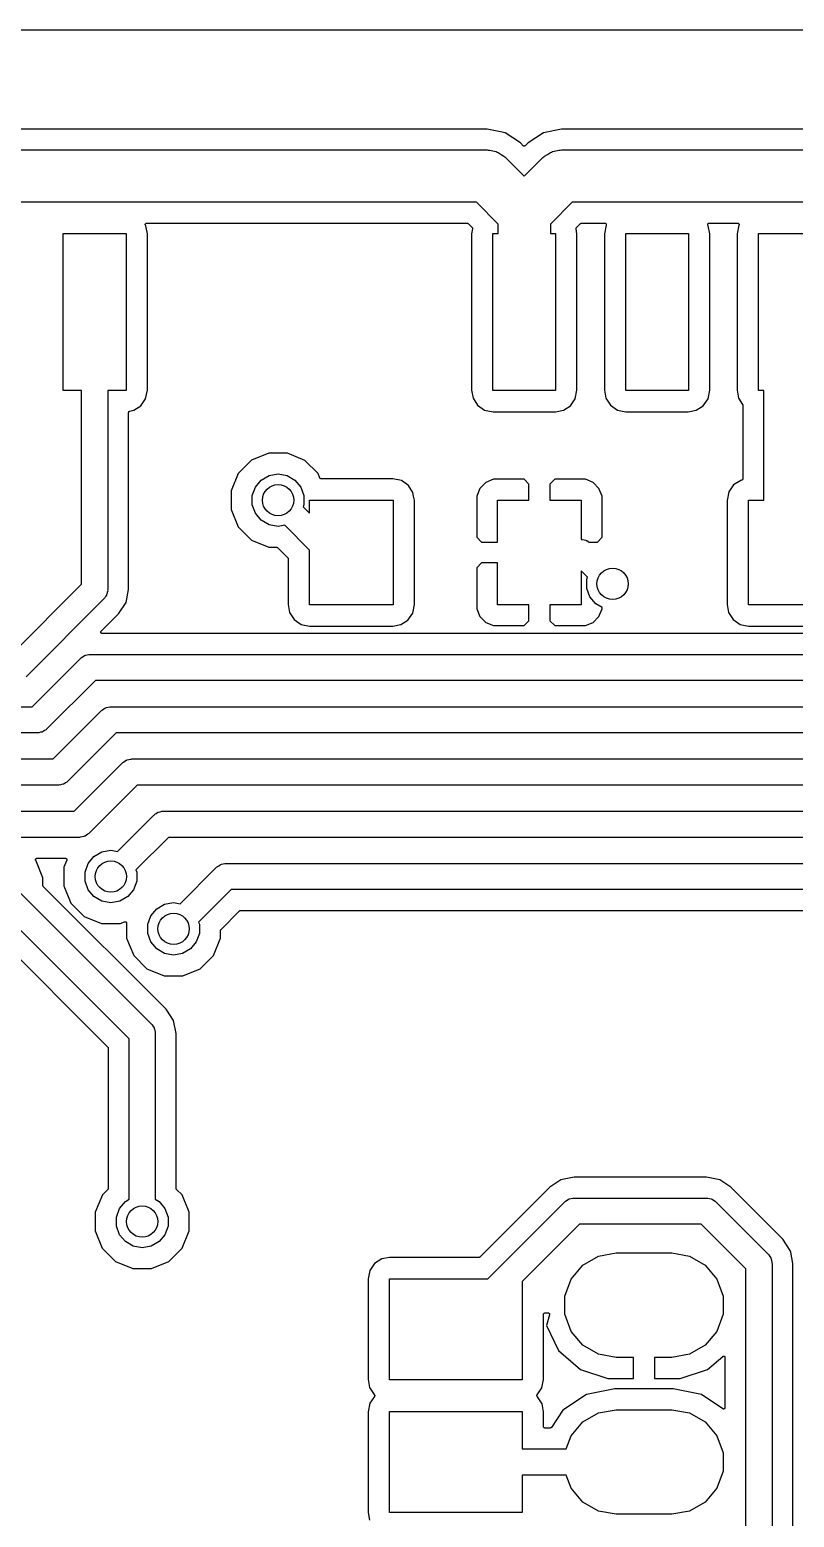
# Model space of a CAD drawing. Extents: x 0.3 to 75.7, y -92.7 to -2.
# Drawn here: x 28.32 to 35.64, y -68.23 to -54 of the extents above; entities that cross this region are included whole.
import ezdxf

# ---------------------------------------------------------------- set-up
doc = ezdxf.new("R2010")
doc.units = 0
doc.header["$MEASUREMENT"] = 0
doc.layers.add('BLACK', color=7, linetype='CONTINUOUS')

msp = doc.modelspace()

# ---------------------------------------------------------------- linework, layer by layer
at = {"layer": 'Black'}
for p, q in [((19.013, -54), (71.162, -54)), ((32.6987, -54.95), (26.8113, -54.95)), ((32.829, -54.9759), (32.6987, -54.95)), ((32.8721, -54.9845), (32.829, -54.9759)), ((33.0191, -55.0827), (32.8721, -54.9845)), ((33.2379, -54.9845), (33.0909, -55.0827)), ((33.4113, -54.95), (33.2379, -54.9845)), ((39.0987, -54.95), (33.4113, -54.95)), ((26.81, -55.15), (32.7, -55.15)), ((32.7, -55.15), (32.7108, -55.1519)), ((32.7108, -55.1519), (32.7218, -55.151)), ((32.7218, -55.151), (32.7533, -55.1594)), ((32.7533, -55.1594), (32.7855, -55.1651)), ((32.7855, -55.1651), (32.795, -55.1706)), ((32.795, -55.1706), (32.8057, -55.1734)), ((32.8057, -55.1734), (32.8324, -55.1922)), ((32.8324, -55.1922), (32.8607, -55.2085)), ((33.0458, -55.1094), (33.0191, -55.0827)), ((33.0467, -55.1101), (33.0458, -55.1094)), ((33.0475, -55.1109), (33.0467, -55.1101)), ((33.0486, -55.1113), (33.0475, -55.1109)), ((33.0495, -55.112), (33.0486, -55.1113)), ((33.0506, -55.1123), (33.0495, -55.112)), ((33.0516, -55.1128), (33.0506, -55.1123)), ((33.0528, -55.1129), (33.0516, -55.1128)), ((33.0539, -55.1132), (33.0528, -55.1129)), ((33.055, -55.1131), (33.0539, -55.1132)), ((33.0561, -55.1132), (33.055, -55.1131)), ((33.0572, -55.1129), (33.0561, -55.1132)), ((33.0584, -55.1128), (33.0572, -55.1129)), ((33.0594, -55.1123), (33.0584, -55.1128)), ((33.0605, -55.112), (33.0594, -55.1123)), ((33.0614, -55.1113), (33.0605, -55.112)), ((33.0625, -55.1109), (33.0614, -55.1113)), ((33.0633, -55.1101), (33.0625, -55.1109)), ((33.0642, -55.1094), (33.0633, -55.1101)), ((33.0909, -55.0827), (33.0642, -55.1094)), ((33.2493, -55.2085), (33.2776, -55.1922)), ((33.2776, -55.1922), (33.3043, -55.1734)), ((33.3043, -55.1734), (33.315, -55.1706)), ((33.315, -55.1706), (33.3245, -55.1651)), ((33.3245, -55.1651), (33.3567, -55.1594)), ((33.3567, -55.1594), (33.3882, -55.151)), ((33.3882, -55.151), (33.3992, -55.1519)), ((33.3992, -55.1519), (33.41, -55.15)), ((33.41, -55.15), (39.1, -55.15)), ((32.8607, -55.2085), (32.8678, -55.2169)), ((32.8678, -55.2169), (32.8768, -55.2232)), ((32.8768, -55.2232), (33.055, -55.4014)), ((33.055, -55.4014), (33.2332, -55.2232)), ((33.2332, -55.2232), (33.2422, -55.2169)), ((33.2422, -55.2169), (33.2493, -55.2085)), ((32.5964, -55.65), (26.9136, -55.65)), ((32.805, -55.8586), (32.5964, -55.65)), ((33.5136, -55.65), (33.305, -55.8586)), ((38.9964, -55.65), (33.5136, -55.65)), ((29.4292, -55.8614), (29.4293, -55.8611)), ((29.4293, -55.8633), (29.4292, -55.8614)), ((29.4293, -55.8607), (29.43, -55.8589)), ((29.4293, -55.8611), (29.4293, -55.8607)), ((29.4293, -55.8653), (29.4293, -55.8633)), ((29.4294, -55.8656), (29.4293, -55.8653)), ((29.4294, -55.8659), (29.4294, -55.8656)), ((29.4302, -55.8677), (29.4294, -55.8659)), ((29.43, -55.8589), (29.4306, -55.8571)), ((29.4309, -55.8695), (29.4302, -55.8677)), ((29.4306, -55.8571), (29.4308, -55.8568)), ((29.4308, -55.8568), (29.4309, -55.8565)), ((29.4309, -55.8565), (29.4321, -55.855)), ((29.4311, -55.8697), (29.4309, -55.8695)), ((29.4312, -55.87), (29.4311, -55.8697)), ((29.435, -55.876), (29.4312, -55.87)), ((29.4321, -55.855), (29.4333, -55.8535)), ((29.4333, -55.8535), (29.4336, -55.8533)), ((29.4336, -55.8533), (29.4338, -55.853)), ((29.4338, -55.853), (29.4355, -55.8521)), ((29.4492, -55.9512), (29.435, -55.876)), ((29.4355, -55.8521), (29.4371, -55.851)), ((29.4371, -55.851), (29.4374, -55.8509)), ((29.4374, -55.8509), (29.4377, -55.8508)), ((29.4377, -55.8508), (29.4396, -55.8504)), ((29.4396, -55.8504), (29.4415, -55.85)), ((29.4415, -55.85), (29.4418, -55.8501)), ((29.4418, -55.8501), (29.4421, -55.85)), ((29.4421, -55.85), (32.5082, -55.85)), ((32.5082, -55.85), (32.5088, -55.8501)), ((32.5088, -55.8501), (32.5094, -55.85)), ((32.5094, -55.85), (32.511, -55.8505)), ((32.511, -55.8505), (32.5127, -55.8508)), ((32.5127, -55.8508), (32.5132, -55.8511)), ((32.5132, -55.8511), (32.5137, -55.8512)), ((32.5137, -55.8512), (32.5151, -55.8522)), ((32.5151, -55.8522), (32.5166, -55.853)), ((32.5166, -55.853), (32.5169, -55.8535)), ((32.5169, -55.8535), (32.5174, -55.8538)), ((32.5174, -55.8538), (32.5567, -55.8931)), ((32.5602, -55.9049), (32.5508, -55.9513)), ((32.5567, -55.8931), (32.5578, -55.8946)), ((32.5578, -55.8946), (32.5589, -55.8961)), ((32.5589, -55.8961), (32.559, -55.8964)), ((32.559, -55.8964), (32.5593, -55.8968)), ((32.5593, -55.8968), (32.5598, -55.8986)), ((32.5598, -55.8986), (32.5603, -55.9003)), ((32.5603, -55.903), (32.5602, -55.9049)), ((32.5603, -55.9003), (32.5603, -55.9007)), ((32.5603, -55.9007), (32.5604, -55.9011)), ((32.5604, -55.9011), (32.5603, -55.903)), ((32.805, -55.95), (32.805, -55.8586)), ((33.305, -55.8586), (33.305, -55.95)), ((33.5501, -55.9006), (33.5503, -55.9001)), ((33.5503, -55.9023), (33.5501, -55.9006)), ((33.5503, -55.8996), (33.5508, -55.8979)), ((33.5503, -55.9001), (33.5503, -55.8996)), ((33.5503, -55.9041), (33.5503, -55.9023)), ((33.5592, -55.9512), (33.5503, -55.9041)), ((33.5508, -55.8979), (33.5513, -55.8962)), ((33.5513, -55.8962), (33.5516, -55.8958)), ((33.5516, -55.8958), (33.5518, -55.8953)), ((33.5518, -55.8953), (33.5529, -55.894)), ((33.5529, -55.894), (33.5539, -55.8925)), ((33.5539, -55.8925), (33.5926, -55.8538)), ((33.5926, -55.8538), (33.5931, -55.8535)), ((33.5931, -55.8535), (33.5934, -55.853)), ((33.5934, -55.853), (33.5949, -55.8522)), ((33.5949, -55.8522), (33.5963, -55.8512)), ((33.5963, -55.8512), (33.5968, -55.8511)), ((33.5968, -55.8511), (33.5973, -55.8508)), ((33.5973, -55.8508), (33.599, -55.8505)), ((33.599, -55.8505), (33.6006, -55.85)), ((33.6006, -55.85), (33.6012, -55.8501)), ((33.6012, -55.8501), (33.6018, -55.85)), ((33.6018, -55.85), (33.8267, -55.85)), ((33.8372, -55.8707), (33.8208, -55.9513)), ((33.8267, -55.85), (33.8271, -55.8501)), ((33.8271, -55.8501), (33.8276, -55.85)), ((33.8276, -55.85), (33.8294, -55.8505)), ((33.8294, -55.8505), (33.8311, -55.8508)), ((33.8311, -55.8508), (33.8315, -55.851)), ((33.8315, -55.851), (33.832, -55.8512)), ((33.832, -55.8512), (33.8335, -55.8522)), ((33.8335, -55.8522), (33.835, -55.853)), ((33.835, -55.853), (33.8353, -55.8534)), ((33.8353, -55.8534), (33.8357, -55.8537)), ((33.8357, -55.8537), (33.8368, -55.8551)), ((33.8368, -55.8551), (33.8379, -55.8565)), ((33.8374, -55.8703), (33.8372, -55.8707)), ((33.8376, -55.8699), (33.8374, -55.8703)), ((33.8379, -55.8695), (33.8376, -55.8699)), ((33.8379, -55.8565), (33.8381, -55.857)), ((33.8385, -55.8678), (33.8379, -55.8695)), ((33.8381, -55.857), (33.8384, -55.8574)), ((33.8384, -55.8574), (33.8388, -55.8591)), ((33.8392, -55.8662), (33.8385, -55.8678)), ((33.8388, -55.8591), (33.8395, -55.8607)), ((33.8393, -55.8657), (33.8392, -55.8662)), ((33.8395, -55.8653), (33.8393, -55.8657)), ((33.8395, -55.8607), (33.8395, -55.8612)), ((33.8395, -55.8612), (33.8396, -55.8617)), ((33.8396, -55.8617), (33.8395, -55.8635)), ((33.8395, -55.8635), (33.8395, -55.8653)), ((34.8092, -55.8614), (34.8093, -55.8611)), ((34.8093, -55.8633), (34.8092, -55.8614)), ((34.8093, -55.8607), (34.81, -55.8589)), ((34.8093, -55.8611), (34.8093, -55.8607)), ((34.8093, -55.8653), (34.8093, -55.8633)), ((34.8094, -55.8656), (34.8093, -55.8653)), ((34.8094, -55.8659), (34.8094, -55.8656)), ((34.8102, -55.8677), (34.8094, -55.8659)), ((34.81, -55.8589), (34.8106, -55.8571)), ((34.8109, -55.8695), (34.8102, -55.8677)), ((34.8106, -55.8571), (34.8108, -55.8568)), ((34.8108, -55.8568), (34.8109, -55.8565)), ((34.8109, -55.8565), (34.8121, -55.855)), ((34.8111, -55.8697), (34.8109, -55.8695)), ((34.8112, -55.87), (34.8111, -55.8697)), ((34.815, -55.876), (34.8112, -55.87)), ((34.8121, -55.855), (34.8133, -55.8535)), ((34.8133, -55.8535), (34.8136, -55.8533)), ((34.8136, -55.8533), (34.8138, -55.853)), ((34.8138, -55.853), (34.8155, -55.8521)), ((34.8292, -55.9512), (34.815, -55.876)), ((34.8155, -55.8521), (34.8171, -55.851)), ((34.8171, -55.851), (34.8174, -55.8509)), ((34.8174, -55.8509), (34.8177, -55.8508)), ((34.8177, -55.8508), (34.8196, -55.8504)), ((34.8196, -55.8504), (34.8215, -55.85)), ((34.8215, -55.85), (34.8218, -55.8501)), ((34.8218, -55.8501), (34.8221, -55.85)), ((34.8221, -55.85), (35.0967, -55.85)), ((35.1072, -55.8707), (35.0908, -55.9513)), ((35.0967, -55.85), (35.0971, -55.8501)), ((35.0971, -55.8501), (35.0976, -55.85)), ((35.0976, -55.85), (35.0994, -55.8505)), ((35.0994, -55.8505), (35.1011, -55.8508)), ((35.1011, -55.8508), (35.1015, -55.851)), ((35.1015, -55.851), (35.102, -55.8512)), ((35.102, -55.8512), (35.1035, -55.8522)), ((35.1035, -55.8522), (35.105, -55.853)), ((35.105, -55.853), (35.1053, -55.8534)), ((35.1053, -55.8534), (35.1057, -55.8537)), ((35.1057, -55.8537), (35.1068, -55.8551)), ((35.1068, -55.8551), (35.1079, -55.8565)), ((35.1074, -55.8703), (35.1072, -55.8707)), ((35.1076, -55.8699), (35.1074, -55.8703)), ((35.1079, -55.8695), (35.1076, -55.8699)), ((35.1079, -55.8565), (35.1081, -55.857)), ((35.1085, -55.8678), (35.1079, -55.8695)), ((35.1081, -55.857), (35.1084, -55.8574)), ((35.1084, -55.8574), (35.1088, -55.8591)), ((35.1092, -55.8662), (35.1085, -55.8678)), ((35.1088, -55.8591), (35.1095, -55.8607)), ((35.1093, -55.8657), (35.1092, -55.8662)), ((35.1095, -55.8653), (35.1093, -55.8657)), ((35.1095, -55.8607), (35.1095, -55.8612)), ((35.1095, -55.8612), (35.1096, -55.8617)), ((35.1096, -55.8617), (35.1095, -55.8635)), ((35.1095, -55.8635), (35.1095, -55.8653)), ((28.645, -57.45), (28.645, -55.95)), ((28.645, -55.95), (29.245, -55.95)), ((29.245, -55.95), (29.245, -57.45)), ((29.4492, -57.4487), (29.4492, -55.9512)), ((32.5508, -55.9513), (32.5508, -57.4488)), ((32.755, -57.45), (32.755, -55.95)), ((32.755, -55.95), (32.805, -55.95)), ((33.305, -55.95), (33.355, -55.95)), ((33.355, -55.95), (33.355, -57.45)), ((33.5592, -57.4487), (33.5592, -55.9512)), ((33.8208, -55.9513), (33.8208, -57.4488)), ((34.025, -57.45), (34.025, -55.95)), ((34.025, -55.95), (34.625, -55.95)), ((34.625, -55.95), (34.625, -57.45)), ((34.8292, -57.4487), (34.8292, -55.9512)), ((35.0908, -55.9513), (35.0908, -57.4488)), ((35.295, -57.45), (35.295, -55.95)), ((35.295, -55.95), (35.895, -55.95)), ((28.82, -57.45), (28.645, -57.45)), ((28.82, -59.3032), (28.82, -57.45)), ((29.245, -57.45), (29.07, -57.45)), ((29.07, -57.45), (29.07, -59.355)), ((29.4328, -57.5293), (29.4492, -57.4487)), ((32.5508, -57.4488), (32.565, -57.524)), ((33.355, -57.45), (32.755, -57.45)), ((33.5428, -57.5293), (33.5592, -57.4487)), ((33.8208, -57.4488), (33.835, -57.524)), ((34.625, -57.45), (34.025, -57.45)), ((34.8128, -57.5293), (34.8292, -57.4487)), ((35.0908, -57.4488), (35.105, -57.524)), ((35.345, -57.45), (35.295, -57.45)), ((35.345, -58.5), (35.345, -57.45)), ((29.319, -57.64), (29.3872, -57.5962)), ((29.3872, -57.5962), (29.4328, -57.5293)), ((32.565, -57.524), (32.6088, -57.5922)), ((32.6088, -57.5922), (32.6757, -57.6378)), ((33.429, -57.64), (33.4972, -57.5962)), ((33.4972, -57.5962), (33.5428, -57.5293)), ((33.835, -57.524), (33.8788, -57.5922)), ((33.8788, -57.5922), (33.9457, -57.6378)), ((34.699, -57.64), (34.7672, -57.5962)), ((34.7672, -57.5962), (34.8128, -57.5293)), ((35.105, -57.524), (35.1429, -57.583)), ((35.1429, -57.583), (35.1435, -57.5843)), ((35.1435, -57.5843), (35.1442, -57.5856)), ((35.1442, -57.5856), (35.1444, -57.5864)), ((35.1444, -57.5864), (35.1447, -57.5872)), ((35.1447, -57.5872), (35.1447, -57.5886)), ((35.1447, -57.5886), (35.145, -57.59)), ((35.145, -57.59), (35.145, -58.2956)), ((29.27, -57.66), (29.2704, -57.6579)), ((29.27, -58.5917), (29.27, -57.66)), ((29.2704, -57.6579), (29.2707, -57.6557)), ((29.2707, -57.6557), (29.2708, -57.6556)), ((29.2708, -57.6556), (29.2719, -57.6537)), ((29.2708, -57.6556), (29.2708, -57.6556)), ((29.2719, -57.6537), (29.2729, -57.6518)), ((29.2729, -57.6518), (29.273, -57.6517)), ((29.273, -57.6517), (29.2747, -57.6502)), ((29.273, -57.6517), (29.273, -57.6517)), ((29.2747, -57.6502), (29.2764, -57.6488)), ((29.2764, -57.6488), (29.2764, -57.6488)), ((29.2764, -57.6488), (29.2765, -57.6488)), ((29.2765, -57.6488), (29.2786, -57.648)), ((29.2786, -57.648), (29.2806, -57.6472)), ((29.2806, -57.6472), (29.319, -57.64)), ((32.6757, -57.6378), (32.7563, -57.6542)), ((32.7563, -57.6542), (33.3538, -57.6542)), ((33.3538, -57.6542), (33.429, -57.64)), ((33.9457, -57.6378), (34.0263, -57.6542)), ((34.0263, -57.6542), (34.6238, -57.6542)), ((34.6238, -57.6542), (34.699, -57.64)), ((30.6109, -58.0499), (30.4454, -58.1183)), ((30.7899, -58.0501), (30.6109, -58.0499)), ((30.9552, -58.1187), (30.7899, -58.0501)), ((30.4454, -58.1183), (30.3187, -58.2448)), ((31.0817, -58.2454), (30.9552, -58.1187)), ((30.3187, -58.2448), (30.2501, -58.4101)), ((30.4827, -58.3745), (30.5387, -58.3078)), ((30.5387, -58.3078), (30.6142, -58.2642)), ((30.6142, -58.2642), (30.7, -58.249)), ((30.7, -58.249), (30.7858, -58.2642)), ((30.7858, -58.2642), (30.8613, -58.3078)), ((30.8613, -58.3078), (30.9173, -58.3745)), ((31.0992, -58.2878), (31.0817, -58.2454)), ((31.0997, -58.2885), (31.0992, -58.2878)), ((31.1, -58.2893), (31.0997, -58.2885)), ((31.1009, -58.2904), (31.1, -58.2893)), ((31.1016, -58.2916), (31.1009, -58.2904)), ((31.1023, -58.2921), (31.1016, -58.2916)), ((31.1029, -58.2928), (31.1023, -58.2921)), ((31.1041, -58.2935), (31.1029, -58.2928)), ((31.1052, -58.2944), (31.1041, -58.2935)), ((31.106, -58.2946), (31.1052, -58.2944)), ((31.1068, -58.295), (31.106, -58.2946)), ((31.1082, -58.2953), (31.1068, -58.295)), ((31.1095, -58.2957), (31.1082, -58.2953)), ((31.1104, -58.2957), (31.1095, -58.2957)), ((31.1112, -58.2958), (31.1104, -58.2957)), ((31.7987, -58.2958), (31.1112, -58.2958)), ((31.8793, -58.3122), (31.7987, -58.2958)), ((31.9462, -58.3578), (31.8793, -58.3122)), ((32.6867, -58.3304), (32.6304, -58.3867)), ((32.7602, -58.3), (32.6867, -58.3304)), ((33.0544, -58.3), (32.7602, -58.3)), ((33.1, -58.3456), (33.0544, -58.3)), ((33.3456, -58.3), (33.3, -58.3456)), ((33.6398, -58.3), (33.3456, -58.3)), ((33.7133, -58.3304), (33.6398, -58.3)), ((33.7696, -58.3867), (33.7133, -58.3304)), ((35.126, -58.31), (35.0578, -58.3538)), ((35.1344, -58.3084), (35.126, -58.31)), ((35.1364, -58.3076), (35.1344, -58.3084)), ((35.1385, -58.3069), (35.1364, -58.3076)), ((35.1386, -58.3068), (35.1385, -58.3069)), ((35.1403, -58.3054), (35.1386, -58.3068)), ((35.1386, -58.3068), (35.1386, -58.3068)), ((35.142, -58.304), (35.1403, -58.3054)), ((35.1421, -58.3039), (35.142, -58.3039)), ((35.142, -58.3039), (35.142, -58.304)), ((35.1431, -58.3019), (35.1421, -58.3039)), ((35.1442, -58.3001), (35.1431, -58.3019)), ((35.1443, -58.2999), (35.1442, -58.3)), ((35.1442, -58.3), (35.1442, -58.3001)), ((35.1446, -58.2977), (35.1443, -58.2999)), ((35.145, -58.2956), (35.1446, -58.2977)), ((30.2501, -58.4101), (30.2499, -58.5891)), ((30.4529, -58.4564), (30.4827, -58.3745)), ((30.4529, -58.5436), (30.4529, -58.4564)), ((30.9173, -58.3745), (30.9471, -58.4564)), ((30.9471, -58.4564), (30.9471, -58.5436)), ((31.99, -58.426), (31.9462, -58.3578)), ((31.9964, -58.46), (31.99, -58.426)), ((32.0042, -58.5012), (31.9964, -58.46)), ((32.6304, -58.3867), (32.6, -58.4602)), ((32.6, -58.4602), (32.6, -58.8544)), ((33.1, -58.5), (33.1, -58.3456)), ((33.3, -58.3456), (33.3, -58.5)), ((33.8, -58.4602), (33.7696, -58.3867)), ((33.8, -58.8544), (33.8, -58.4602)), ((35.0122, -58.4207), (34.9958, -58.5013)), ((35.0578, -58.3538), (35.0122, -58.4207)), ((29.27, -59.3537), (29.27, -58.5917)), ((30.2499, -58.5891), (30.3183, -58.7546)), ((30.4827, -58.6255), (30.4529, -58.5436)), ((30.9471, -58.5436), (30.94, -58.5632)), ((30.94, -58.5632), (31, -58.6232)), ((31, -58.6232), (31, -58.5)), ((31, -58.5), (31.8, -58.5)), ((31.8, -58.5), (31.8, -59.5)), ((32.0042, -59.1402), (32.0042, -58.5012)), ((32.8, -58.9), (32.8, -58.5)), ((32.8, -58.5), (33.1, -58.5)), ((33.3, -58.5), (33.6, -58.5)), ((33.6, -58.5), (33.6, -58.875)), ((34.9958, -58.5013), (34.9958, -59.4988)), ((35.2, -59.5), (35.2, -58.5)), ((35.2, -58.5), (35.345, -58.5)), ((30.3183, -58.7546), (30.4448, -58.8813)), ((30.5387, -58.6922), (30.4827, -58.6255)), ((30.6142, -58.7358), (30.5387, -58.6922)), ((30.7, -58.751), (30.6142, -58.7358)), ((30.7631, -58.7398), (30.7, -58.751)), ((31, -58.9768), (30.7631, -58.7398)), ((30.4448, -58.8813), (30.6101, -58.9499)), ((32.6, -58.8544), (32.6456, -58.9)), ((32.6456, -58.9), (32.8, -58.9)), ((33.6, -58.875), (33.6054, -58.876)), ((33.6054, -58.876), (33.6109, -58.8755)), ((33.6109, -58.8755), (33.6267, -58.8797)), ((33.6267, -58.8797), (33.6428, -58.8825)), ((33.6428, -58.8825), (33.6475, -58.8853)), ((33.6475, -58.8853), (33.6528, -58.8867)), ((33.6528, -58.8867), (33.6662, -58.8961)), ((33.6662, -58.8961), (33.673, -58.9)), ((33.673, -58.9), (33.7544, -58.9)), ((33.7544, -58.9), (33.8, -58.8544)), ((30.6101, -58.9499), (30.685, -58.95)), ((30.685, -58.95), (30.6855, -58.9501)), ((30.6855, -58.9501), (30.6861, -58.95)), ((30.6861, -58.95), (30.6878, -58.9505)), ((30.6878, -58.9505), (30.6894, -58.9508)), ((30.6894, -58.9508), (30.6899, -58.9511)), ((30.6899, -58.9511), (30.6905, -58.9512)), ((30.6905, -58.9512), (30.6919, -58.9522)), ((30.6919, -58.9522), (30.6933, -58.953)), ((30.6933, -58.953), (30.6937, -58.9535)), ((30.6937, -58.9535), (30.6942, -58.9538)), ((30.6942, -58.9538), (30.792, -59.0516)), ((31, -59.5), (31, -58.9768)), ((30.792, -59.0516), (30.7923, -59.0521)), ((30.7923, -59.0521), (30.7928, -59.0525)), ((30.7928, -59.0525), (30.7936, -59.0539)), ((30.7936, -59.0539), (30.7946, -59.0553)), ((30.7946, -59.0553), (30.7948, -59.0559)), ((30.7948, -59.0559), (30.795, -59.0564)), ((30.795, -59.0564), (30.7953, -59.0581)), ((30.7953, -59.0581), (30.7958, -59.0597)), ((30.7958, -59.0597), (30.7957, -59.0603)), ((30.7957, -59.0603), (30.7958, -59.0608)), ((30.7958, -59.0608), (30.7958, -59.4988)), ((32.0042, -59.4987), (32.0042, -59.1402)), ((32.6456, -59.1), (32.6, -59.1456)), ((32.6, -59.1456), (32.6, -59.5398)), ((32.8, -59.1), (32.6456, -59.1)), ((32.8, -59.5), (32.8, -59.1)), ((33.66, -59.2368), (33.6, -59.1768)), ((33.6, -59.1768), (33.6, -59.5)), ((28.1482, -59.975), (28.82, -59.3032)), ((33.6529, -59.2564), (33.66, -59.2368)), ((33.6529, -59.3436), (33.6529, -59.2564)), ((29.0334, -59.4434), (28.2884, -60.1884)), ((29.0365, -59.4389), (29.0334, -59.4434)), ((29.0408, -59.4353), (29.0365, -59.4389)), ((29.0489, -59.4212), (29.0408, -59.4353)), ((29.0583, -59.4078), (29.0489, -59.4212)), ((29.0597, -59.4025), (29.0583, -59.4078)), ((29.0625, -59.3978), (29.0597, -59.4025)), ((29.0653, -59.3817), (29.0625, -59.3978)), ((29.0695, -59.3659), (29.0653, -59.3817)), ((29.07, -59.355), (29.069, -59.3604)), ((29.069, -59.3604), (29.0695, -59.3659)), ((29.245, -59.4793), (29.27, -59.3537)), ((33.6827, -59.4255), (33.6529, -59.3436)), ((33.7387, -59.4922), (33.6827, -59.4255)), ((29.0068, -59.7528), (29.1739, -59.5857)), ((29.1739, -59.5857), (29.245, -59.4793)), ((30.7958, -59.4988), (30.81, -59.574)), ((30.81, -59.574), (30.8538, -59.6422)), ((31.8, -59.5), (31, -59.5)), ((31.9422, -59.6462), (31.9878, -59.5793)), ((31.9878, -59.5793), (32.0042, -59.4987)), ((32.6, -59.5398), (32.6304, -59.6133)), ((32.6304, -59.6133), (32.6867, -59.6696)), ((33.1, -59.5), (32.8, -59.5)), ((33.1, -59.6544), (33.1, -59.5)), ((33.6, -59.5), (33.3, -59.5)), ((33.3, -59.5), (33.3, -59.6544)), ((33.7133, -59.6696), (33.7696, -59.6133)), ((33.8, -59.5276), (33.7387, -59.4922)), ((33.7696, -59.6133), (33.8, -59.5398)), ((33.8, -59.5398), (33.8, -59.5276)), ((34.9958, -59.4988), (35.01, -59.574)), ((35.01, -59.574), (35.0538, -59.6422)), ((36, -59.5), (35.2, -59.5)), ((29.0032, -59.7597), (29.0038, -59.7581)), ((29.0038, -59.7581), (29.0042, -59.7565)), ((29.0042, -59.7565), (29.0045, -59.756)), ((29.0045, -59.756), (29.0047, -59.7555)), ((29.0047, -59.7555), (29.0058, -59.7542)), ((29.0058, -59.7542), (29.0068, -59.7528)), ((30.8538, -59.6422), (30.9207, -59.6878)), ((30.9207, -59.6878), (31.0013, -59.7042)), ((31.0013, -59.7042), (31.7988, -59.7042)), ((31.7988, -59.7042), (31.874, -59.69)), ((31.874, -59.69), (31.9422, -59.6462)), ((32.6867, -59.6696), (32.7602, -59.7)), ((32.7602, -59.7), (33.0544, -59.7)), ((33.0544, -59.7), (33.1, -59.6544)), ((33.3, -59.6544), (33.3456, -59.7)), ((33.3456, -59.7), (33.6398, -59.7)), ((33.6398, -59.7), (33.7133, -59.6696)), ((35.0538, -59.6422), (35.1207, -59.6878)), ((35.1207, -59.6878), (35.2013, -59.7042)), ((35.2013, -59.7042), (35.9988, -59.7042)), ((29.0031, -59.7609), (29.0032, -59.7603)), ((29.0032, -59.7626), (29.0031, -59.7609)), ((29.0032, -59.7603), (29.0032, -59.7597)), ((29.0032, -59.7643), (29.0032, -59.7626)), ((29.0034, -59.7648), (29.0032, -59.7643)), ((29.0034, -59.7654), (29.0034, -59.7648)), ((29.0042, -59.7669), (29.0034, -59.7654)), ((29.0047, -59.7685), (29.0042, -59.7669)), ((29.0051, -59.7689), (29.0047, -59.7685)), ((29.0054, -59.7695), (29.0051, -59.7689)), ((29.0066, -59.7707), (29.0054, -59.7695)), ((29.0076, -59.772), (29.0066, -59.7707)), ((29.0081, -59.7722), (29.0076, -59.772)), ((29.0085, -59.7726), (29.0081, -59.7722)), ((29.0101, -59.7734), (29.0085, -59.7726)), ((29.0116, -59.7742), (29.0101, -59.7734)), ((29.0121, -59.7743), (29.0116, -59.7742)), ((29.0126, -59.7746), (29.0121, -59.7743)), ((29.0143, -59.7747), (29.0126, -59.7746)), ((29.016, -59.775), (29.0143, -59.7747)), ((41.06, -59.775), (29.016, -59.775)), ((28.3482, -60.475), (28.8116, -60.0116)), ((28.8116, -60.0116), (28.8161, -60.0085)), ((28.8161, -60.0085), (28.8197, -60.0042)), ((28.8197, -60.0042), (28.8338, -59.9961)), ((28.8338, -59.9961), (28.8472, -59.9867)), ((28.8472, -59.9867), (28.8525, -59.9853)), ((28.8525, -59.9853), (28.8572, -59.9825)), ((28.8572, -59.9825), (28.8733, -59.9797)), ((28.8733, -59.9797), (28.8891, -59.9755)), ((28.8891, -59.9755), (28.8946, -59.976)), ((28.8946, -59.976), (28.9, -59.975)), ((28.9, -59.975), (32.6, -59.975)), ((32.6, -59.975), (41.1482, -59.975)), ((28.9518, -60.225), (28.4884, -60.6884)), ((32.6, -60.225), (28.9518, -60.225)), ((41.2, -60.225), (32.6, -60.225)), ((22.5, -60.475), (28.3482, -60.475)), ((28.5482, -60.975), (29.0116, -60.5116)), ((29.0116, -60.5116), (29.0161, -60.5085)), ((29.0161, -60.5085), (29.0197, -60.5042)), ((29.0197, -60.5042), (29.0338, -60.4961)), ((29.0338, -60.4961), (29.0472, -60.4867)), ((29.0472, -60.4867), (29.0525, -60.4853)), ((29.0525, -60.4853), (29.0572, -60.4825)), ((29.0572, -60.4825), (29.0733, -60.4797)), ((29.0733, -60.4797), (29.0891, -60.4755)), ((29.0891, -60.4755), (29.0946, -60.476)), ((29.0946, -60.476), (29.1, -60.475)), ((29.1, -60.475), (41.3482, -60.475)), ((28.4, -60.725), (22.5, -60.725)), ((28.4054, -60.724), (28.4, -60.725)), ((28.4109, -60.7245), (28.4054, -60.724)), ((28.4267, -60.7203), (28.4109, -60.7245)), ((28.4428, -60.7175), (28.4267, -60.7203)), ((28.4475, -60.7147), (28.4428, -60.7175)), ((28.4528, -60.7133), (28.4475, -60.7147)), ((28.4662, -60.7039), (28.4528, -60.7133)), ((28.4803, -60.6958), (28.4662, -60.7039)), ((28.4839, -60.6915), (28.4803, -60.6958)), ((28.4884, -60.6884), (28.4839, -60.6915)), ((29.1518, -60.725), (28.6884, -61.1884)), ((41.4, -60.725), (29.1518, -60.725)), ((23, -60.975), (28.5482, -60.975)), ((28.7482, -61.475), (29.2116, -61.0116)), ((29.2116, -61.0116), (29.2161, -61.0085)), ((29.2161, -61.0085), (29.2197, -61.0042)), ((29.2197, -61.0042), (29.2338, -60.9961)), ((29.2338, -60.9961), (29.2472, -60.9867)), ((29.2472, -60.9867), (29.2525, -60.9853)), ((29.2525, -60.9853), (29.2572, -60.9825)), ((29.2572, -60.9825), (29.2733, -60.9797)), ((29.2733, -60.9797), (29.2891, -60.9755)), ((29.2891, -60.9755), (29.2946, -60.976)), ((29.2946, -60.976), (29.3, -60.975)), ((29.3, -60.975), (41.5482, -60.975)), ((28.6, -61.225), (23, -61.225)), ((28.6054, -61.224), (28.6, -61.225)), ((28.6109, -61.2245), (28.6054, -61.224)), ((28.6267, -61.2203), (28.6109, -61.2245)), ((28.6428, -61.2175), (28.6267, -61.2203)), ((28.6475, -61.2147), (28.6428, -61.2175)), ((28.6528, -61.2133), (28.6475, -61.2147)), ((28.6662, -61.2039), (28.6528, -61.2133)), ((28.6803, -61.1958), (28.6662, -61.2039)), ((28.6839, -61.1915), (28.6803, -61.1958)), ((28.6884, -61.1884), (28.6839, -61.1915)), ((29.3518, -61.225), (28.8884, -61.6884)), ((41.6, -61.225), (29.3518, -61.225)), ((23.4, -61.475), (28.7482, -61.475)), ((29.1631, -61.8602), (29.5116, -61.5116)), ((29.5116, -61.5116), (29.5161, -61.5085)), ((29.5161, -61.5085), (29.5197, -61.5042)), ((29.5197, -61.5042), (29.5338, -61.4961)), ((29.5338, -61.4961), (29.5472, -61.4867)), ((29.5472, -61.4867), (29.5525, -61.4853)), ((29.5525, -61.4853), (29.5572, -61.4825)), ((29.5572, -61.4825), (29.5733, -61.4797)), ((29.5733, -61.4797), (29.5891, -61.4755)), ((29.5891, -61.4755), (29.5946, -61.476)), ((29.5946, -61.476), (29.6, -61.475)), ((29.6, -61.475), (41.7482, -61.475)), ((28.8, -61.725), (23.4, -61.725)), ((28.8054, -61.724), (28.8, -61.725)), ((28.8109, -61.7245), (28.8054, -61.724)), ((28.8267, -61.7203), (28.8109, -61.7245)), ((28.8428, -61.7175), (28.8267, -61.7203)), ((28.8475, -61.7147), (28.8428, -61.7175)), ((28.8528, -61.7133), (28.8475, -61.7147)), ((28.8662, -61.7039), (28.8528, -61.7133)), ((28.8803, -61.6958), (28.8662, -61.7039)), ((28.8839, -61.6915), (28.8803, -61.6958)), ((28.8884, -61.6884), (28.8839, -61.6915)), ((29.6518, -61.725), (29.34, -62.0368)), ((41.8, -61.725), (29.6518, -61.725)), ((28.9387, -61.9078), (29.0142, -61.8642)), ((29.0142, -61.8642), (29.1, -61.849)), ((29.1, -61.849), (29.1631, -61.8602)), ((28.3797, -61.9391), (28.3798, -61.9387)), ((28.3799, -61.9397), (28.3797, -61.9391)), ((28.3798, -61.9385), (28.3799, -61.9374)), ((28.3798, -61.9386), (28.3798, -61.9385)), ((28.3798, -61.9387), (28.3798, -61.9386)), ((28.3799, -61.9357), (28.3801, -61.9352)), ((28.3799, -61.9374), (28.3799, -61.9357)), ((28.3799, -61.9403), (28.3799, -61.9397)), ((28.3804, -61.9419), (28.3799, -61.9403)), ((28.3801, -61.9346), (28.3808, -61.9331)), ((28.3801, -61.9352), (28.3801, -61.9346)), ((28.3806, -61.9423), (28.3804, -61.9419)), ((28.3807, -61.943), (28.3806, -61.9423)), ((28.3808, -61.9433), (28.3807, -61.943)), ((28.3808, -61.9331), (28.3814, -61.9315)), ((28.3809, -61.9435), (28.3808, -61.9433)), ((28.381, -61.9436), (28.3809, -61.9435)), ((28.4501, -62.1109), (28.381, -61.9436)), ((28.3814, -61.9315), (28.3818, -61.9311)), ((28.3818, -61.9311), (28.382, -61.9305)), ((28.382, -61.9305), (28.3832, -61.9293)), ((28.3832, -61.9293), (28.3843, -61.928)), ((28.3843, -61.928), (28.3848, -61.9278)), ((28.3848, -61.9278), (28.3852, -61.9274)), ((28.3852, -61.9274), (28.3867, -61.9266)), ((28.3867, -61.9266), (28.3882, -61.9258)), ((28.3882, -61.9258), (28.3888, -61.9257)), ((28.3888, -61.9257), (28.3893, -61.9254)), ((28.3893, -61.9254), (28.3899, -61.9254)), ((28.3899, -61.9254), (28.3899, -61.9254)), ((28.3899, -61.9254), (28.3901, -61.9254)), ((28.3901, -61.9254), (28.391, -61.9253)), ((28.391, -61.9253), (28.3927, -61.925)), ((28.3927, -61.925), (28.6659, -61.925)), ((28.6501, -62.0101), (28.6499, -62.1891)), ((28.6779, -61.943), (28.6501, -62.0101)), ((28.6659, -61.925), (28.6673, -61.9252)), ((28.6673, -61.9252), (28.6688, -61.9253)), ((28.6688, -61.9253), (28.6696, -61.9256)), ((28.6696, -61.9256), (28.6704, -61.9258)), ((28.6704, -61.9258), (28.6716, -61.9265)), ((28.6716, -61.9265), (28.6729, -61.927)), ((28.6729, -61.927), (28.6736, -61.9276)), ((28.6736, -61.9276), (28.6743, -61.928)), ((28.6743, -61.928), (28.6752, -61.9291)), ((28.6752, -61.9291), (28.6763, -61.9301)), ((28.6763, -61.9301), (28.6767, -61.9309)), ((28.6767, -61.9309), (28.6772, -61.9315)), ((28.6772, -61.9315), (28.6777, -61.9328)), ((28.6777, -61.9328), (28.6783, -61.9341)), ((28.6783, -61.9416), (28.6779, -61.943)), ((28.6783, -61.9341), (28.6785, -61.9349)), ((28.6787, -61.9403), (28.6783, -61.9416)), ((28.6785, -61.9349), (28.6787, -61.9357)), ((28.6787, -61.9357), (28.6787, -61.9372)), ((28.6787, -61.9372), (28.6789, -61.9386)), ((28.6789, -61.9386), (28.6787, -61.9394)), ((28.6787, -61.9394), (28.6787, -61.9403)), ((28.8529, -62.0564), (28.8827, -61.9745)), ((28.8827, -61.9745), (28.9387, -61.9078)), ((29.7631, -62.3602), (30.1116, -62.0116)), ((30.1116, -62.0116), (30.1161, -62.0085)), ((30.1161, -62.0085), (30.1197, -62.0042)), ((30.1197, -62.0042), (30.1338, -61.9961)), ((30.1338, -61.9961), (30.1472, -61.9867)), ((30.1472, -61.9867), (30.1525, -61.9853)), ((30.1525, -61.9853), (30.1572, -61.9825)), ((30.1572, -61.9825), (30.1733, -61.9797)), ((30.1733, -61.9797), (30.1891, -61.9755)), ((30.1891, -61.9755), (30.1946, -61.976)), ((30.1946, -61.976), (30.2, -61.975)), ((30.2, -61.975), (41.9482, -61.975)), ((28.45, -62.185), (28.4501, -62.1109)), ((28.8529, -62.1436), (28.8529, -62.0564)), ((28.8827, -62.2255), (28.8529, -62.1436)), ((29.3471, -62.1436), (29.3173, -62.2255)), ((29.34, -62.0368), (29.3471, -62.0564)), ((29.3471, -62.0564), (29.3471, -62.1436)), ((28.24, -62.2632), (29.4884, -63.5116)), ((28.4501, -62.1856), (28.45, -62.185)), ((28.4501, -62.1861), (28.4501, -62.1856)), ((28.4505, -62.1878), (28.4501, -62.1861)), ((28.4508, -62.1894), (28.4505, -62.1878)), ((28.4511, -62.1899), (28.4508, -62.1894)), ((28.4512, -62.1905), (28.4511, -62.1899)), ((28.4522, -62.1919), (28.4512, -62.1905)), ((28.453, -62.1934), (28.4522, -62.1919)), ((28.4535, -62.1937), (28.453, -62.1934)), ((28.4538, -62.1942), (28.4535, -62.1937)), ((29.6289, -63.3693), (28.4538, -62.1942)), ((28.6499, -62.1891), (28.7183, -62.3546)), ((28.9387, -62.2922), (28.8827, -62.2255)), ((29.0142, -62.3358), (28.9387, -62.2922)), ((29.2613, -62.2922), (29.1858, -62.3358)), ((29.3173, -62.2255), (29.2613, -62.2922)), ((30.2518, -62.225), (29.94, -62.5368)), ((42, -62.225), (30.2518, -62.225)), ((29.275, -63.6518), (28.0631, -62.4398)), ((28.7183, -62.3546), (28.8448, -62.4813)), ((29.1, -62.351), (29.0142, -62.3358)), ((29.1858, -62.3358), (29.1, -62.351)), ((29.4827, -62.4745), (29.5387, -62.4078)), ((29.5387, -62.4078), (29.6142, -62.3642)), ((29.6142, -62.3642), (29.7, -62.349)), ((29.7, -62.349), (29.7631, -62.3602)), ((30.1538, -62.6058), (30.3308, -62.4288)), ((30.3308, -62.4288), (30.3313, -62.4285)), ((30.3313, -62.4285), (30.3316, -62.428)), ((30.3316, -62.428), (30.3331, -62.4272)), ((30.3331, -62.4272), (30.3345, -62.4262)), ((30.3345, -62.4262), (30.3351, -62.4261)), ((30.3351, -62.4261), (30.3356, -62.4258)), ((30.3356, -62.4258), (30.3372, -62.4255)), ((30.3372, -62.4255), (30.3389, -62.425)), ((30.3389, -62.425), (30.3394, -62.4251)), ((30.3394, -62.4251), (30.34, -62.425)), ((30.34, -62.425), (41.9987, -62.425)), ((28.8448, -62.4813), (29.0101, -62.5499)), ((29.0101, -62.5499), (29.1891, -62.5501)), ((29.1891, -62.5501), (29.2321, -62.5323)), ((29.2321, -62.5323), (29.2335, -62.532)), ((29.2335, -62.532), (29.2348, -62.5315)), ((29.2348, -62.5315), (29.2357, -62.5315)), ((29.2357, -62.5315), (29.2365, -62.5314)), ((29.2365, -62.5314), (29.2379, -62.5315)), ((29.2379, -62.5315), (29.2393, -62.5315)), ((29.2393, -62.5315), (29.2401, -62.5318)), ((29.2401, -62.5318), (29.241, -62.5319)), ((29.241, -62.5319), (29.2422, -62.5326)), ((29.2422, -62.5326), (29.2436, -62.5331)), ((29.2436, -62.5331), (29.2442, -62.5336)), ((29.2442, -62.5336), (29.245, -62.534)), ((29.245, -62.534), (29.2459, -62.5351)), ((29.2459, -62.5351), (29.247, -62.536)), ((29.247, -62.536), (29.2474, -62.5367)), ((29.2474, -62.5367), (29.248, -62.5374)), ((29.248, -62.5374), (29.2486, -62.5387)), ((29.2486, -62.5387), (29.2493, -62.5399)), ((29.2493, -62.5399), (29.2494, -62.5407)), ((29.2494, -62.5407), (29.2497, -62.5415)), ((29.2497, -62.5415), (29.2498, -62.543)), ((29.2498, -62.543), (29.25, -62.5443)), ((29.25, -62.5443), (29.2499, -62.6891)), ((29.4529, -62.5564), (29.4827, -62.4745)), ((29.4529, -62.6436), (29.4529, -62.5564)), ((29.94, -62.5368), (29.9471, -62.5564)), ((29.9471, -62.5564), (29.9471, -62.6436)), ((27.9942, -62.6538), (29.0712, -63.7308)), ((29.2499, -62.6891), (29.3183, -62.8546)), ((29.4827, -62.7255), (29.4529, -62.6436)), ((29.5387, -62.7922), (29.4827, -62.7255)), ((29.9173, -62.7255), (29.8613, -62.7922)), ((29.9471, -62.6436), (29.9173, -62.7255)), ((30.0813, -62.8552), (30.1499, -62.6899)), ((30.1499, -62.6899), (30.15, -62.615)), ((30.15, -62.6139), (30.1505, -62.6122)), ((30.1501, -62.6144), (30.15, -62.6139)), ((30.15, -62.615), (30.1501, -62.6144)), ((30.1505, -62.6122), (30.1508, -62.6106)), ((30.1508, -62.6106), (30.1511, -62.6101)), ((30.1511, -62.6101), (30.1512, -62.6095)), ((30.1512, -62.6095), (30.1522, -62.6081)), ((30.1522, -62.6081), (30.153, -62.6067)), ((30.153, -62.6067), (30.1535, -62.6063)), ((30.1535, -62.6063), (30.1538, -62.6058)), ((29.3183, -62.8546), (29.4448, -62.9813)), ((29.6142, -62.8358), (29.5387, -62.7922)), ((29.7, -62.851), (29.6142, -62.8358)), ((29.7858, -62.8358), (29.7, -62.851)), ((29.8613, -62.7922), (29.7858, -62.8358)), ((29.9546, -62.9817), (30.0813, -62.8552)), ((29.4448, -62.9813), (29.6101, -63.0499)), ((29.7891, -63.0501), (29.9546, -62.9817)), ((29.6101, -63.0499), (29.7891, -63.0501)), ((29.7, -63.4757), (29.6289, -63.3693)), ((29.4884, -63.5116), (29.4915, -63.5161)), ((29.4915, -63.5161), (29.4958, -63.5197)), ((29.4958, -63.5197), (29.5039, -63.5338)), ((29.5039, -63.5338), (29.5133, -63.5472)), ((29.5133, -63.5472), (29.5147, -63.5525)), ((29.5147, -63.5525), (29.5175, -63.5572)), ((29.5175, -63.5572), (29.5203, -63.5733)), ((29.5203, -63.5733), (29.5245, -63.5891)), ((29.5245, -63.5891), (29.524, -63.5946)), ((29.524, -63.5946), (29.525, -63.6)), ((29.525, -63.6), (29.525, -65.1868)), ((29.725, -63.6013), (29.7, -63.4757)), ((29.0712, -63.7308), (29.0715, -63.7313)), ((29.0715, -63.7313), (29.072, -63.7316)), ((29.072, -63.7316), (29.0728, -63.7331)), ((29.0728, -63.7331), (29.0738, -63.7345)), ((29.0738, -63.7345), (29.0739, -63.7351)), ((29.0739, -63.7351), (29.0742, -63.7356)), ((29.0742, -63.7356), (29.0745, -63.7372)), ((29.0745, -63.7372), (29.075, -63.7389)), ((29.075, -63.7389), (29.0749, -63.7394)), ((29.0749, -63.7394), (29.075, -63.74)), ((29.075, -63.74), (29.075, -65.0832)), ((29.275, -65.1868), (29.275, -63.6518)), ((29.725, -65.0832), (29.725, -63.6013)), ((33.4057, -65), (33.2993, -65.0711)), ((33.5313, -64.975), (33.4057, -65)), ((34.7987, -64.975), (33.5313, -64.975)), ((34.9243, -65), (34.7987, -64.975)), ((35.0307, -65.0711), (34.9243, -65)), ((29.0187, -65.1448), (28.9501, -65.3101)), ((29.0712, -65.0924), (29.0187, -65.1448)), ((29.0715, -65.0919), (29.0712, -65.0924)), ((29.072, -65.0916), (29.0715, -65.0919)), ((29.0728, -65.0901), (29.072, -65.0916)), ((29.0738, -65.0887), (29.0728, -65.0901)), ((29.0739, -65.0881), (29.0738, -65.0887)), ((29.0742, -65.0876), (29.0739, -65.0881)), ((29.0745, -65.086), (29.0742, -65.0876)), ((29.0749, -65.0843), (29.0745, -65.086)), ((29.075, -65.0832), (29.0749, -65.0838)), ((29.0749, -65.0838), (29.0749, -65.0843)), ((29.7251, -65.0838), (29.725, -65.0832)), ((29.725, -65.0844), (29.7251, -65.0838)), ((29.7255, -65.086), (29.725, -65.0844)), ((29.7258, -65.0877), (29.7255, -65.086)), ((29.7261, -65.0882), (29.7258, -65.0877)), ((29.7262, -65.0887), (29.7261, -65.0882)), ((29.7272, -65.0901), (29.7262, -65.0887)), ((29.728, -65.0916), (29.7272, -65.0901)), ((29.7285, -65.092), (29.728, -65.0916)), ((29.7288, -65.0924), (29.7285, -65.092)), ((29.7817, -65.1454), (29.7288, -65.0924)), ((29.8501, -65.3109), (29.7817, -65.1454)), ((33.2993, -65.0711), (32.631, -65.7394)), ((35.5289, -65.5693), (35.0307, -65.0711)), ((29.1529, -65.3564), (29.1827, -65.2745)), ((29.1827, -65.2745), (29.2387, -65.2078)), ((29.2387, -65.2078), (29.275, -65.1868)), ((29.525, -65.1868), (29.5613, -65.2078)), ((29.5613, -65.2078), (29.6173, -65.2745)), ((29.6173, -65.2745), (29.6471, -65.3564)), ((32.7058, -65.9474), (33.4416, -65.2116)), ((33.4416, -65.2116), (33.4461, -65.2085)), ((33.4461, -65.2085), (33.4497, -65.2042)), ((33.4497, -65.2042), (33.4638, -65.1961)), ((33.4638, -65.1961), (33.4772, -65.1867)), ((33.4772, -65.1867), (33.4825, -65.1853)), ((33.4825, -65.1853), (33.4872, -65.1825)), ((33.4872, -65.1825), (33.5033, -65.1797)), ((33.5033, -65.1797), (33.5191, -65.1755)), ((33.5191, -65.1755), (33.5246, -65.176)), ((33.5246, -65.176), (33.53, -65.175)), ((33.53, -65.175), (34.8, -65.175)), ((34.8, -65.175), (34.8054, -65.176)), ((34.8054, -65.176), (34.8109, -65.1755)), ((34.8109, -65.1755), (34.8267, -65.1797)), ((34.8267, -65.1797), (34.8428, -65.1825)), ((34.8428, -65.1825), (34.8475, -65.1853)), ((34.8475, -65.1853), (34.8528, -65.1867)), ((34.8528, -65.1867), (34.8662, -65.1961)), ((34.8662, -65.1961), (34.8803, -65.2042)), ((34.8803, -65.2042), (34.8839, -65.2085)), ((34.8839, -65.2085), (34.8884, -65.2116)), ((34.8884, -65.2116), (35.3884, -65.7116)), ((28.9501, -65.3101), (28.9499, -65.4891)), ((29.1529, -65.4436), (29.1529, -65.3564)), ((29.1827, -65.5255), (29.1529, -65.4436)), ((29.6471, -65.4436), (29.6173, -65.5255)), ((29.6471, -65.3564), (29.6471, -65.4436)), ((29.8499, -65.4899), (29.8501, -65.3109)), ((33.5818, -65.425), (33.035, -65.9718)), ((34.7482, -65.425), (33.5818, -65.425)), ((35.175, -65.8518), (34.7482, -65.425)), ((28.9499, -65.4891), (29.0183, -65.6546)), ((29.2387, -65.5922), (29.1827, -65.5255)), ((29.3142, -65.6358), (29.2387, -65.5922)), ((29.5613, -65.5922), (29.4858, -65.6358)), ((29.6173, -65.5255), (29.5613, -65.5922)), ((29.7813, -65.6552), (29.8499, -65.4899)), ((35.6, -65.6757), (35.5289, -65.5693)), ((29.0183, -65.6546), (29.1448, -65.7813)), ((29.4, -65.651), (29.3142, -65.6358)), ((29.4858, -65.6358), (29.4, -65.651)), ((29.6546, -65.7817), (29.7813, -65.6552)), ((33.6137, -65.817), (33.7641, -65.7302)), ((33.7641, -65.7302), (33.9351, -65.7)), ((33.9351, -65.7), (34.4649, -65.7)), ((34.4649, -65.7), (34.6359, -65.7302)), ((34.6359, -65.7302), (34.7863, -65.817)), ((35.3884, -65.7116), (35.3915, -65.7161)), ((35.3915, -65.7161), (35.3958, -65.7197)), ((35.3958, -65.7197), (35.4039, -65.7338)), ((35.4039, -65.7338), (35.4133, -65.7472)), ((35.6037, -65.6942), (35.6, -65.6757)), ((35.625, -65.8013), (35.6037, -65.6942)), ((29.1448, -65.7813), (29.3101, -65.8499)), ((29.3101, -65.8499), (29.4891, -65.8501)), ((29.4891, -65.8501), (29.6546, -65.7817)), ((31.5772, -65.8681), (31.5608, -65.9487)), ((31.6228, -65.8012), (31.5772, -65.8681)), ((31.691, -65.7574), (31.6228, -65.8012)), ((31.7662, -65.7432), (31.691, -65.7574)), ((32.6218, -65.7432), (31.7662, -65.7432)), ((32.6223, -65.7431), (32.6218, -65.7432)), ((32.6229, -65.7432), (32.6223, -65.7431)), ((32.6245, -65.7427), (32.6229, -65.7432)), ((32.6262, -65.7424), (32.6245, -65.7427)), ((32.6267, -65.7422), (32.6262, -65.7424)), ((32.6273, -65.742), (32.6267, -65.7422)), ((32.6287, -65.741), (32.6273, -65.742)), ((32.6301, -65.7402), (32.6287, -65.741)), ((32.6305, -65.7397), (32.6301, -65.7402)), ((32.631, -65.7394), (32.6305, -65.7397)), ((33.5021, -65.95), (33.6137, -65.817)), ((34.7863, -65.817), (34.8979, -65.95)), ((35.175, -75.9482), (35.175, -65.8518)), ((35.4133, -65.7472), (35.4147, -65.7525)), ((35.4147, -65.7525), (35.4175, -65.7572)), ((35.4175, -65.7572), (35.4203, -65.7733)), ((35.4203, -65.7733), (35.4245, -65.7891)), ((35.4245, -65.7891), (35.424, -65.7946)), ((35.424, -65.7946), (35.425, -65.8)), ((35.425, -65.8), (35.425, -76)), ((35.625, -72.5076), (35.625, -65.8013)), ((31.5608, -65.9487), (31.5608, -66.9114)), ((31.765, -66.9126), (31.765, -65.9474)), ((31.765, -65.9474), (32.7058, -65.9474)), ((33.035, -65.9718), (33.035, -66.9126)), ((33.4427, -66.1132), (33.5021, -65.95)), ((34.8979, -65.95), (34.9573, -66.1132)), ((33.4427, -66.2868), (33.4427, -66.1132)), ((34.9573, -66.1132), (34.9573, -66.2868)), ((33.2392, -66.287), (33.2394, -66.2859)), ((33.2392, -66.9113), (33.2392, -66.287)), ((33.2394, -66.2847), (33.2398, -66.2837)), ((33.2394, -66.2859), (33.2394, -66.2847)), ((33.2398, -66.2837), (33.24, -66.2826)), ((33.24, -66.2826), (33.2405, -66.2816)), ((33.2405, -66.2816), (33.2409, -66.2805)), ((33.2409, -66.2805), (33.2416, -66.2796)), ((33.2416, -66.2796), (33.2422, -66.2786)), ((33.2422, -66.2786), (33.2431, -66.2779)), ((33.2431, -66.2779), (33.2438, -66.277)), ((33.2438, -66.277), (33.2448, -66.2765)), ((33.2448, -66.2765), (33.2457, -66.2757)), ((33.2457, -66.2757), (33.2467, -66.2754)), ((33.2467, -66.2754), (33.2477, -66.2748)), ((33.2477, -66.2748), (33.2488, -66.2746)), ((33.2488, -66.2746), (33.2499, -66.2742)), ((33.2499, -66.2742), (33.2511, -66.2742)), ((33.2511, -66.2742), (33.2522, -66.274)), ((33.2522, -66.274), (33.284, -66.274)), ((33.2965, -66.2906), (33.2665, -66.3954)), ((33.284, -66.274), (33.2847, -66.2741)), ((33.2847, -66.2741), (33.2854, -66.2741)), ((33.2854, -66.2741), (33.2869, -66.2745)), ((33.2869, -66.2745), (33.2885, -66.2748)), ((33.2885, -66.2748), (33.289, -66.2751)), ((33.289, -66.2751), (33.2897, -66.2753)), ((33.2897, -66.2753), (33.291, -66.2762)), ((33.291, -66.2762), (33.2924, -66.277)), ((33.2924, -66.277), (33.2928, -66.2776)), ((33.2928, -66.2776), (33.2934, -66.278)), ((33.2934, -66.278), (33.2942, -66.2793)), ((33.2942, -66.2793), (33.2953, -66.2805)), ((33.2953, -66.2805), (33.2955, -66.2811)), ((33.2955, -66.2811), (33.2959, -66.2817)), ((33.2959, -66.2817), (33.2963, -66.2833)), ((33.2963, -66.2833), (33.2968, -66.2847)), ((33.2966, -66.2899), (33.2965, -66.2906)), ((33.2968, -66.2893), (33.2966, -66.2899)), ((33.2968, -66.2847), (33.2968, -66.2854)), ((33.2968, -66.2854), (33.297, -66.2861)), ((33.297, -66.2861), (33.2968, -66.2877)), ((33.2968, -66.2877), (33.2968, -66.2893)), ((33.5021, -66.45), (33.4427, -66.2868)), ((34.9573, -66.2868), (34.8979, -66.45)), ((33.2665, -66.3954), (33.3828, -66.6345)), ((33.6137, -66.583), (33.5021, -66.45)), ((33.7641, -66.6698), (33.6137, -66.583)), ((34.7863, -66.583), (34.6359, -66.6698)), ((34.8979, -66.45), (34.7863, -66.583)), ((33.3828, -66.6345), (33.5913, -66.8139)), ((33.9351, -66.7), (33.7641, -66.6698)), ((34.1, -66.7), (33.9351, -66.7)), ((34.1, -66.9), (34.1, -66.7)), ((34.4649, -66.7), (34.3, -66.7)), ((34.3, -66.7), (34.3, -66.9)), ((34.6359, -66.6698), (34.4649, -66.7)), ((34.8087, -66.8139), (34.9535, -66.6893)), ((34.9535, -66.6893), (34.9546, -66.6887)), ((34.9546, -66.6887), (34.9555, -66.6879)), ((34.9555, -66.6879), (34.9565, -66.6875)), ((34.9565, -66.6875), (34.9574, -66.687)), ((34.9574, -66.687), (34.9586, -66.6868)), ((34.9586, -66.6868), (34.9597, -66.6864)), ((34.9597, -66.6864), (34.9608, -66.6864)), ((34.9608, -66.6864), (34.9618, -66.6862)), ((34.9618, -66.6862), (34.963, -66.6864)), ((34.963, -66.6864), (34.9643, -66.6864)), ((34.9643, -66.6864), (34.9653, -66.6867)), ((34.9653, -66.6867), (34.9663, -66.6869)), ((34.9663, -66.6869), (34.9674, -66.6875)), ((34.9674, -66.6875), (34.9685, -66.6879)), ((34.9685, -66.6879), (34.9693, -66.6886)), ((34.9693, -66.6886), (34.9702, -66.6891)), ((34.9702, -66.6891), (34.971, -66.69)), ((34.971, -66.69), (34.972, -66.6908)), ((34.972, -66.6908), (34.9725, -66.6917)), ((34.9725, -66.6917), (34.9732, -66.6925)), ((34.9732, -66.6925), (34.9736, -66.6937)), ((34.9736, -66.6937), (34.9742, -66.6947)), ((34.9742, -66.6947), (34.9744, -66.6958)), ((34.9744, -66.6958), (34.9748, -66.6967)), ((34.9748, -66.6967), (34.9748, -66.698)), ((34.9748, -66.698), (34.975, -66.6992)), ((34.975, -66.6992), (34.975, -67.1803)), ((33.5913, -66.8139), (33.8531, -66.9)), ((34.5469, -66.9), (34.8087, -66.8139)), ((31.5608, -66.9114), (31.575, -66.9866)), ((31.575, -66.9866), (31.619, -67.0551)), ((33.035, -66.9126), (31.765, -66.9126)), ((33.1781, -67.0574), (33.2228, -66.9919)), ((33.2228, -66.9919), (33.2392, -66.9113)), ((33.9202, -67), (33.6511, -67.0535)), ((33.8531, -66.9), (34.1, -66.9)), ((34.4798, -67), (33.9202, -67)), ((34.3, -66.9), (34.5469, -66.9)), ((34.7489, -67.0535), (34.4798, -67)), ((31.5772, -67.1381), (31.5608, -67.2187)), ((31.6219, -67.0726), (31.5772, -67.1381)), ((31.619, -67.0551), (31.6193, -67.0553)), ((31.6193, -67.0553), (31.6202, -67.056)), ((31.6202, -67.056), (31.6209, -67.0569)), ((31.6209, -67.0569), (31.6217, -67.0577)), ((31.6217, -67.0577), (31.6222, -67.0587)), ((31.6223, -67.0716), (31.6219, -67.0726)), ((31.6222, -67.0587), (31.6229, -67.0596)), ((31.623, -67.0706), (31.6223, -67.0716)), ((31.6229, -67.0596), (31.6232, -67.0607)), ((31.6233, -67.0695), (31.623, -67.0706)), ((31.6232, -67.0607), (31.6237, -67.0618)), ((31.6237, -67.0685), (31.6233, -67.0695)), ((31.6237, -67.0618), (31.6238, -67.0629)), ((31.6238, -67.0674), (31.6237, -67.0685)), ((31.6238, -67.0629), (31.6241, -67.064)), ((31.6241, -67.0663), (31.6238, -67.0674)), ((31.6241, -67.064), (31.624, -67.0651)), ((31.624, -67.0651), (31.6241, -67.0663)), ((33.1759, -67.0637), (33.1762, -67.0626)), ((33.176, -67.0649), (33.1759, -67.0637)), ((33.1759, -67.066), (33.176, -67.0649)), ((33.1762, -67.0671), (33.1759, -67.066)), ((33.1762, -67.0626), (33.1763, -67.0615)), ((33.1763, -67.0682), (33.1762, -67.0671)), ((33.1763, -67.0615), (33.1767, -67.0605)), ((33.1768, -67.0693), (33.1763, -67.0682)), ((33.1767, -67.0605), (33.177, -67.0594)), ((33.1771, -67.0704), (33.1768, -67.0693)), ((33.177, -67.0594), (33.1776, -67.0584)), ((33.1778, -67.0713), (33.1771, -67.0704)), ((33.1776, -67.0584), (33.1781, -67.0574)), ((33.1783, -67.0723), (33.1778, -67.0713)), ((33.1791, -67.0731), (33.1783, -67.0723)), ((33.1798, -67.074), (33.1791, -67.0731)), ((33.1807, -67.0747), (33.1798, -67.074)), ((33.181, -67.0749), (33.1807, -67.0747)), ((33.225, -67.1434), (33.181, -67.0749)), ((33.2392, -67.2186), (33.225, -67.1434)), ((33.6511, -67.0535), (33.4241, -67.2052)), ((34.9548, -67.1911), (34.7489, -67.0535)), ((31.5608, -67.2187), (31.5608, -68.1814)), ((31.765, -68.1826), (31.765, -67.2174)), ((31.765, -67.2174), (33.035, -67.2174)), ((33.035, -67.2174), (33.035, -67.575)), ((33.2392, -67.362), (33.2392, -67.2186)), ((33.4241, -67.2052), (33.3145, -67.3692)), ((33.6137, -67.317), (33.7641, -67.2302)), ((33.7641, -67.2302), (33.9351, -67.2)), ((33.9351, -67.2), (34.4649, -67.2)), ((34.4649, -67.2), (34.6359, -67.2302)), ((34.6359, -67.2302), (34.7863, -67.317)), ((34.9552, -67.1913), (34.9548, -67.1911)), ((34.9555, -67.1915), (34.9552, -67.1913)), ((34.9572, -67.1922), (34.9555, -67.1915)), ((34.9589, -67.1929), (34.9572, -67.1922)), ((34.9593, -67.1929), (34.9589, -67.1929)), ((34.9597, -67.1931), (34.9593, -67.1929)), ((34.9616, -67.1931), (34.9597, -67.1931)), ((34.9634, -67.1932), (34.9616, -67.1931)), ((34.9638, -67.1931), (34.9634, -67.1932)), ((34.9643, -67.1931), (34.9638, -67.1931)), ((34.966, -67.1925), (34.9643, -67.1931)), ((34.9677, -67.1919), (34.966, -67.1925)), ((34.9681, -67.1917), (34.9677, -67.1919)), ((34.9685, -67.1915), (34.9681, -67.1917)), ((34.9699, -67.1904), (34.9685, -67.1915)), ((34.9714, -67.1893), (34.9699, -67.1904)), ((34.9716, -67.1889), (34.9714, -67.1893)), ((34.972, -67.1886), (34.9716, -67.1889)), ((34.9729, -67.1871), (34.972, -67.1886)), ((34.9739, -67.1855), (34.9729, -67.1871)), ((34.974, -67.1851), (34.9739, -67.1855)), ((34.9742, -67.1847), (34.974, -67.1851)), ((34.9745, -67.1829), (34.9742, -67.1847)), ((34.975, -67.1811), (34.9745, -67.1829)), ((34.975, -67.1803), (34.9749, -67.1807)), ((34.9749, -67.1807), (34.975, -67.1811)), ((33.2394, -67.3631), (33.2392, -67.362)), ((33.2394, -67.3643), (33.2394, -67.3631)), ((33.2398, -67.3653), (33.2394, -67.3643)), ((33.24, -67.3664), (33.2398, -67.3653)), ((33.2405, -67.3674), (33.24, -67.3664)), ((33.2409, -67.3685), (33.2405, -67.3674)), ((33.2416, -67.3694), (33.2409, -67.3685)), ((33.2422, -67.3704), (33.2416, -67.3694)), ((33.2431, -67.3711), (33.2422, -67.3704)), ((33.2438, -67.372), (33.2431, -67.3711)), ((33.2448, -67.3725), (33.2438, -67.372)), ((33.2457, -67.3733), (33.2448, -67.3725)), ((33.2467, -67.3736), (33.2457, -67.3733)), ((33.2477, -67.3742), (33.2467, -67.3736)), ((33.2488, -67.3744), (33.2477, -67.3742)), ((33.2499, -67.3748), (33.2488, -67.3744)), ((33.2511, -67.3748), (33.2499, -67.3748)), ((33.2522, -67.375), (33.2511, -67.3748)), ((33.3037, -67.375), (33.2522, -67.375)), ((33.3055, -67.3747), (33.3037, -67.375)), ((33.3073, -67.3745), (33.3055, -67.3747)), ((33.3077, -67.3743), (33.3073, -67.3745)), ((33.3081, -67.3742), (33.3077, -67.3743)), ((33.3097, -67.3733), (33.3081, -67.3742)), ((33.3114, -67.3725), (33.3097, -67.3733)), ((33.3117, -67.3722), (33.3114, -67.3725)), ((33.3121, -67.372), (33.3117, -67.3722)), ((33.3132, -67.3705), (33.3121, -67.372)), ((33.3145, -67.3692), (33.3132, -67.3705)), ((33.5021, -67.45), (33.6137, -67.317)), ((34.7863, -67.317), (34.8979, -67.45)), ((33.035, -67.575), (33.4566, -67.575)), ((33.4566, -67.575), (33.5021, -67.45)), ((34.8979, -67.45), (34.9573, -67.6132)), ((34.9573, -67.6132), (34.9573, -67.7868)), ((33.4566, -67.825), (33.035, -67.825)), ((33.035, -67.825), (33.035, -68.1826)), ((33.5021, -67.95), (33.4566, -67.825)), ((34.9573, -67.7868), (34.8979, -67.95)), ((33.6137, -68.083), (33.5021, -67.95)), ((34.8979, -67.95), (34.7863, -68.083)), ((33.7641, -68.1698), (33.6137, -68.083)), ((34.7863, -68.083), (34.6359, -68.1698)), ((31.5608, -68.1814), (31.575, -68.2566)), ((33.035, -68.1826), (31.765, -68.1826)), ((33.9351, -68.2), (33.7641, -68.1698)), ((34.4649, -68.2), (33.9351, -68.2)), ((34.6359, -68.1698), (34.4649, -68.2))]:
    msp.add_line(p, q, dxfattribs=at)
for centre in [(30.7, -58.5), (33.9, -59.3), (29.1, -62.1), (29.7, -62.6), (29.4, -65.4)]:
    msp.add_circle(centre, 0.15, dxfattribs=at)

doc.saveas('drawing.dxf')
